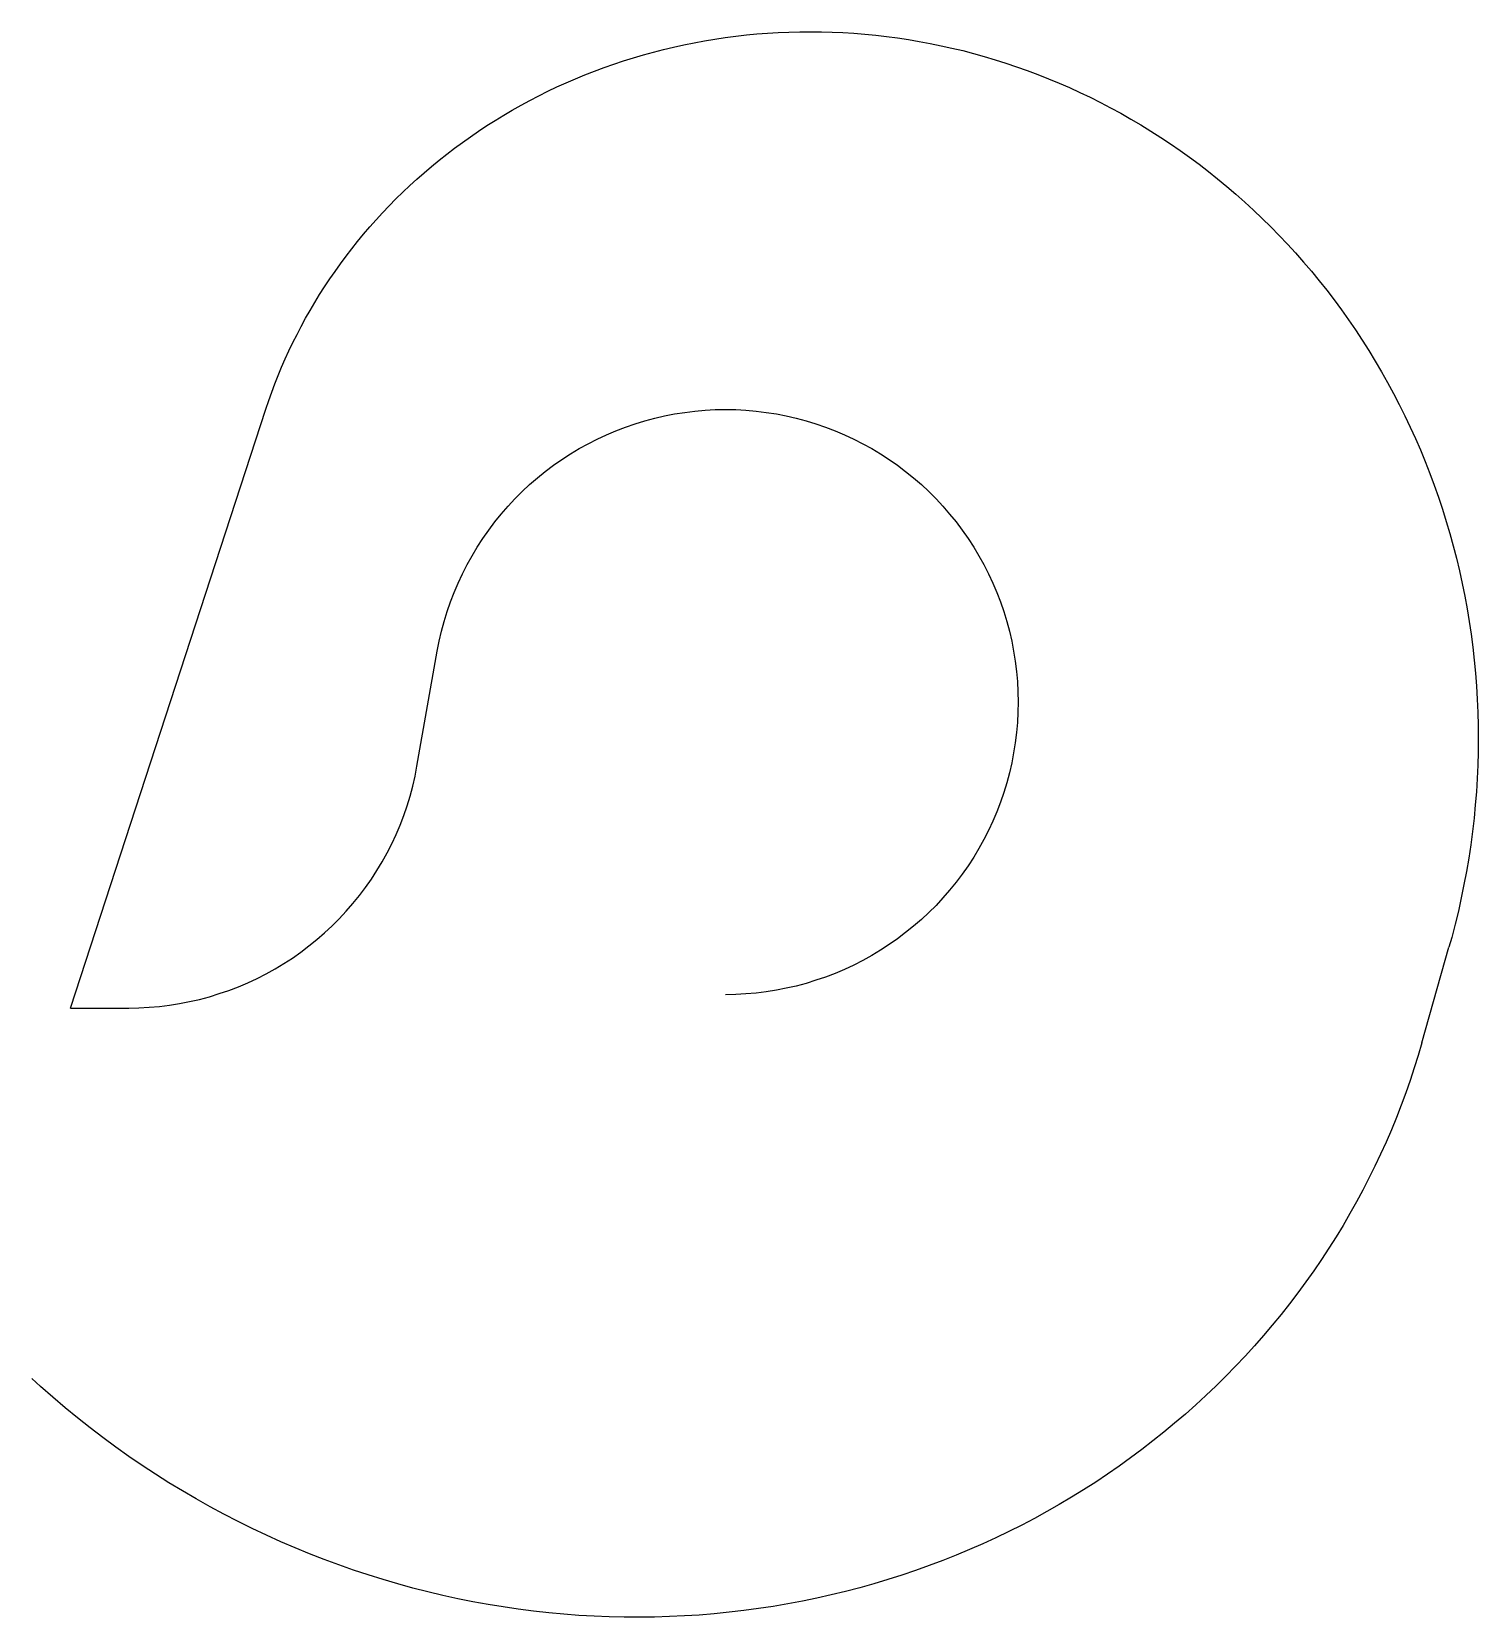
# Model space of a CAD drawing. Header units: metres. Extents: x -379 to 13817, y -5980 to 9583.
import ezdxf

# ---------------------------------------------------------------- set-up
doc = ezdxf.new("R2010")
doc.units = ezdxf.units.M

msp = doc.modelspace()

# ---------------------------------------------------------------- linework, layer by layer
at = {"layer": 'NorminalTrack', "color": 1}
msp.add_lwpolyline([(0, 0), (573, 0), (673, 2), (773, 7), (873, 16), (973, 28), (1072, 44), (1170, 63), (1268, 85), (1365, 111), (1461, 141), (1555, 173), (1649, 209), (1741, 248), (1832, 291), (1921, 336), (2009, 385), (2095, 436), (2179, 491), (2261, 549), (2341, 609), (2419, 672), (2495, 738), (2568, 806), (2639, 877), (2707, 950), (2773, 1026), (2836, 1104), (2897, 1184), (2954, 1266), (3009, 1350), (3060, 1436), (3109, 1524), (3154, 1613), (3197, 1704), (3236, 1796), (3272, 1890), (3305, 1985), (3334, 2080), (3360, 2177), (3382, 2275), (3401, 2373), (3401, 2373), (3600, 3502), (3620, 3600), (3642, 3698), (3668, 3795), (3697, 3891), (3730, 3986), (3766, 4079), (3805, 4171), (3848, 4262), (3893, 4352), (3942, 4439), (3993, 4525), (4048, 4609), (4105, 4691), (4166, 4772), (4229, 4849), (4295, 4925), (4363, 4998), (4434, 5069), (4507, 5138), (4583, 5203), (4661, 5267), (4741, 5327), (4823, 5384), (4907, 5439), (4993, 5491), (5081, 5539), (5170, 5585), (5261, 5627), (5353, 5666), (5447, 5702), (5541, 5735), (5637, 5764), (5734, 5790), (5832, 5813), (5930, 5832), (6029, 5847), (6129, 5860), (6229, 5868), (6329, 5874), (6429, 5875), (6529, 5874), (6629, 5868), (6729, 5860), (6829, 5847), (6928, 5832), (7026, 5813), (7124, 5790), (7221, 5764), (7316, 5735), (7411, 5702), (7505, 5666), (7597, 5627), (7688, 5585), (7777, 5539), (7865, 5491), (7951, 5439), (8035, 5384), (8117, 5327), (8197, 5267), (8275, 5203), (8351, 5138), (8424, 5069), (8495, 4998), (8563, 4925), (8629, 4849), (8692, 4772), (8753, 4691), (8810, 4609), (8865, 4525), (8916, 4439), (8965, 4352), (9010, 4262), (9053, 4171), (9092, 4079), (9128, 3986), (9160, 3891), (9190, 3795), (9216, 3698), (9238, 3600), (9257, 3502), (9273, 3403), (9285, 3303), (9294, 3204), (9299, 3104), (9301, 3003), (9299, 2903), (9294, 2803), (9285, 2703), (9273, 2604), (9257, 2505), (9238, 2406), (9216, 2308), (9190, 2212), (9160, 2116), (9128, 2021), (9092, 1927), (9053, 1835), (9010, 1744), (8965, 1655), (8916, 1567), (8865, 1481), (8810, 1397), (8753, 1315), (8692, 1235), (8629, 1157), (8563, 1081), (8495, 1008), (8424, 937), (8351, 869), (8275, 803), (8197, 740), (8117, 680), (8035, 622), (7951, 568), (7865, 516), (7777, 467), (7688, 422), (7597, 379), (7505, 340), (7411, 304), (7316, 272), (7221, 242), (7124, 216), (7026, 194), (6928, 175), (6829, 159), (6729, 147), (6629, 138), (6529, 133), (6429, 131)], dxfattribs=at)
at = {"layer": 'WindSpiral', "color": 3}
for p, q in [((0, 0), (1919, 5879)), ((13263, -342), (13529, 597))]:
    msp.add_line(p, q, dxfattribs=at)
for points in [[(1919, 5879), (1946, 5962), (1976, 6044), (2007, 6126), (2039, 6208), (2073, 6290), (2108, 6371), (2145, 6452), (2184, 6532), (2224, 6612), (2265, 6691), (2308, 6770), (2352, 6848), (2398, 6926), (2446, 7003), (2495, 7080), (2545, 7156), (2597, 7231), (2650, 7306), (2705, 7380), (2761, 7453), (2819, 7525), (2878, 7597), (2939, 7667), (3000, 7737), (3064, 7806), (3128, 7874), (3194, 7941), (3262, 8007), (3330, 8072), (3400, 8136), (3472, 8199), (3544, 8260), (3618, 8321), (3693, 8381), (3770, 8439), (3847, 8496), (3926, 8552), (4006, 8607), (4087, 8661), (4169, 8713), (4253, 8764), (4337, 8813), (4423, 8862), (4509, 8909), (4597, 8954), (4685, 8998), (4775, 9041), (4866, 9082), (4957, 9122), (5050, 9160), (5143, 9196), (5237, 9232), (5333, 9265), (5428, 9297), (5525, 9327), (5623, 9356), (5721, 9383), (5820, 9409), (5919, 9432), (6020, 9455), (6121, 9475), (6222, 9494), (6324, 9511), (6427, 9526), (6530, 9539), (6634, 9551), (6738, 9561), (6842, 9569), (6947, 9575), (7052, 9580), (7158, 9582), (7263, 9583), (7370, 9582), (7476, 9579), (7582, 9574), (7689, 9568), (7796, 9559), (7903, 9549), (8010, 9536), (8117, 9522), (8224, 9506), (8331, 9488), (8437, 9468), (8544, 9446), (8651, 9422), (8757, 9397), (8863, 9369), (8969, 9339), (9075, 9308), (9181, 9275), (9286, 9239), (9390, 9202), (9494, 9163), (9598, 9122), (9702, 9079), (9804, 9034), (9906, 8987), (10008, 8939), (10109, 8888), (10209, 8836), (10309, 8782), (10408, 8726), (10506, 8668), (10603, 8608), (10700, 8546), (10795, 8483), (10890, 8417), (10984, 8350), (11077, 8282), (11168, 8211), (11259, 8139), (11349, 8064), (11437, 7989), (11525, 7911), (11611, 7832), (11696, 7751), (11780, 7668), (11862, 7584), (11943, 7498), (12023, 7411), (12102, 7322), (12179, 7232), (12255, 7139), (12329, 7046), (12402, 6951), (12473, 6854), (12543, 6756), (12611, 6657), (12677, 6556), (12742, 6454), (12805, 6350), (12867, 6246), (12927, 6140), (12985, 6032), (13041, 5924), (13096, 5814), (13149, 5703), (13199, 5591), (13248, 5478), (13296, 5363), (13341, 5248), (13384, 5132), (13426, 5014), (13465, 4896), (13502, 4777), (13538, 4657), (13571, 4536), (13603, 4414), (13632, 4291), (13659, 4168), (13684, 4044), (13707, 3919), (13728, 3794), (13747, 3668), (13763, 3541), (13777, 3414), (13789, 3287), (13799, 3159), (13807, 3030), (13812, 2902), (13816, 2773), (13817, 2643), (13815, 2513), (13812, 2384), (13806, 2254), (13798, 2123), (13787, 1993), (13775, 1863), (13760, 1732), (13742, 1602), (13723, 1472), (13701, 1341), (13676, 1211), (13650, 1081), (13621, 952), (13590, 822), (13556, 693), (13529, 597)], [(13263, -342), (13227, -465), (13189, -588), (13148, -711), (13105, -833), (13060, -955), (13013, -1075), (12964, -1196), (12912, -1316), (12858, -1435), (12802, -1553), (12744, -1671), (12684, -1787), (12621, -1903), (12557, -2018), (12490, -2133), (12421, -2246), (12350, -2358), (12277, -2469), (12202, -2579), (12125, -2688), (12045, -2796), (11964, -2902), (11881, -3008), (11795, -3112), (11708, -3215), (11619, -3316), (11528, -3416), (11435, -3515), (11340, -3612), (11243, -3708), (11144, -3802), (11044, -3895), (10942, -3986), (10837, -4075), (10732, -4163), (10624, -4249), (10515, -4334), (10404, -4416), (10291, -4497), (10177, -4576), (10062, -4653), (9944, -4728), (9826, -4801), (9705, -4873), (9584, -4942), (9460, -5010), (9336, -5075), (9210, -5138), (9083, -5199), (8954, -5258), (8825, -5315), (8694, -5370), (8562, -5422), (8428, -5473), (8294, -5521), (8158, -5567), (8022, -5610), (7884, -5651), (7746, -5690), (7607, -5727), (7467, -5761), (7325, -5792), (7184, -5822), (7041, -5849), (6898, -5873), (6754, -5895), (6609, -5914), (6464, -5931), (6319, -5946), (6172, -5958), (6026, -5967), (5879, -5974), (5731, -5978), (5584, -5980), (5436, -5979), (5288, -5976), (5139, -5970), (4991, -5961), (4842, -5950), (4694, -5936), (4545, -5920), (4396, -5901), (4248, -5879), (4100, -5855), (3951, -5828), (3803, -5798), (3656, -5766), (3509, -5731), (3362, -5693), (3215, -5653), (3069, -5610), (2924, -5565), (2779, -5517), (2634, -5466), (2491, -5413), (2348, -5357), (2206, -5299), (2064, -5238), (1924, -5174), (1784, -5108), (1645, -5040), (1507, -4969), (1371, -4895), (1235, -4819), (1101, -4740), (967, -4659), (835, -4575), (704, -4489), (575, -4401), (447, -4310), (320, -4217), (194, -4121), (71, -4023), (-52, -3923), (-173, -3820), (-292, -3716), (-379, -3636)]]:
    msp.add_lwpolyline(points, dxfattribs=at)

doc.saveas('drawing.dxf')
